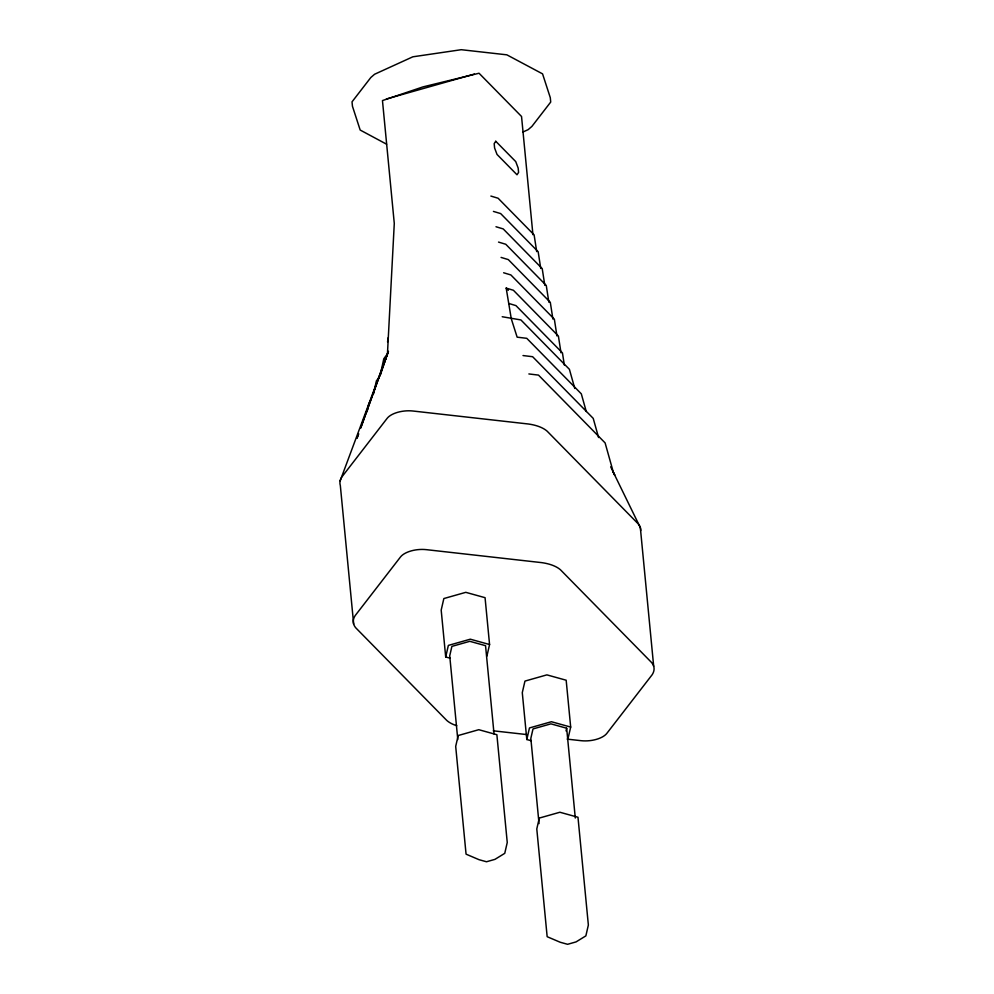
<?xml version="1.0" encoding="UTF-8"?>
<svg xmlns="http://www.w3.org/2000/svg" width="994" height="994" viewBox="0 0 994 994"><rect width="100%" height="100%" fill="white"/><g stroke="black" fill="none" stroke-linecap="round" stroke-linejoin="round"><path stroke-width="1.49" d="M380.503 374.614L387.449 353.852L394.283 223.426L382.466 100.58L422.959 86.9L479.046 73.233L521.539 116.484L532.933 234.708M387.561 341.986L388.306 337.55M367.109 411.678L368.985 403.055M373.582 393.835L376.391 380.913L379.136 377.223M380.043 375.993L383.796 358.759L387.449 353.852L360.685 428.054L388.443 351.267L340.134 480.922M450.145 658.202L445.697 656.959L448.356 645.404L470.299 639.192L489.57 644.534L486.911 656.09M531.243 740.741L526.808 739.511L529.467 727.943L551.397 721.731L570.68 727.074L568.009 738.641M566.033 730.913L566.655 728.217L550.912 723.856L533.008 728.925L530.833 738.368L539.034 823.604M522.682 132.14L528.149 129.655L531.889 126.424L550.713 102.059L550.291 97.673L542.562 73.867L506.853 54.832L461.253 49.7L412.845 56.807L374.589 74.252L370.849 77.482L352.025 101.848L352.448 106.234L360.176 130.04L386.591 144.205M386.405 98.99L474.374 74.078M493.285 730.814L527.143 734.616M567.152 739.126L581.005 740.679A20.017 9.493 -5.5 0 0 606.849 733.361L652.052 674.876A38.654 18.327 -5.5 0 0 651.542 662.476L560.554 569.873A38.654 18.327 -5.5 0 0 541.767 562.641L426.351 549.657A20.017 9.493 -5.5 0 0 400.495 556.975L355.293 615.448A38.654 18.327 -5.5 0 0 355.802 627.86L446.803 720.464A38.654 18.327 -5.5 0 0 456.768 725.732M523.006 355.554L532.622 356.709L593.219 418.375L598.574 437.522M528.87 373.943L538.487 375.098L605.11 442.914L613.36 472.349L640.335 527.603L653.679 666.241M502.206 316.738L520.893 319.931L569.413 369.321L574.78 388.455M490.874 196.066L498.106 198.241L534.113 234.882L536.71 251.619M493.422 211.411L500.665 213.586L538.164 251.743L540.761 268.479M495.981 226.744L503.212 228.918L542.215 268.616L544.811 285.34M498.528 242.089L505.76 244.263L546.265 285.477L548.862 302.213M501.075 257.421L508.307 259.596L550.303 302.338L552.913 319.074M503.623 272.766L510.866 274.94L554.354 319.198L556.951 335.935M586.261 411.516L581.316 393.848L526.758 338.32L517.141 337.165L511.276 318.776L506.182 288.098L513.413 290.273L558.404 336.071L561.001 352.795M508.729 303.443L515.961 305.618L562.455 352.932L564.343 365.096M506.182 288.098L508.319 290.285M613.36 472.349L614.702 475.107L610.689 466.807M570.68 727.074L566.17 680.219L546.886 674.876L524.956 681.089L522.285 692.656L526.808 739.511M566.655 728.217L575.29 818.025M489.57 644.534L485.06 597.68L465.788 592.337L443.846 598.55L441.187 610.105L445.697 656.959M494.043 733.957L485.544 645.678L469.802 641.316L451.897 646.386L449.723 655.816L457.787 739.536M353.665 624.095L340.321 485.457A38.654 18.327 -5.5 0 1 341.948 476.822L387.151 418.337A20.017 9.493 -5.5 0 1 412.995 411.019L528.41 424.003A38.654 18.327 -5.5 0 1 547.197 431.234L638.198 523.838A38.654 18.327 -5.5 0 1 640.72 530.622M458.184 735.535L455.687 746.382L466.062 854.157L479.058 859.698L486.501 861.761L494.95 859.363L504.753 853.337L507.251 842.49L496.876 734.715L478.785 729.695L458.184 735.535M539.295 818.074L536.785 828.934L547.16 936.696L560.169 942.237L567.599 944.3L576.06 941.902L585.864 935.876L588.361 925.029L577.986 817.267L559.883 812.247L539.295 818.074M358.586 433.869L357.008 438.23L358.573 433.893M495.757 141.272L494.18 143.621L494.602 148.007L497.025 154.43L517.004 174.77L518.582 172.409L518.16 168.023L515.737 161.6L495.757 141.272"/></g></svg>
